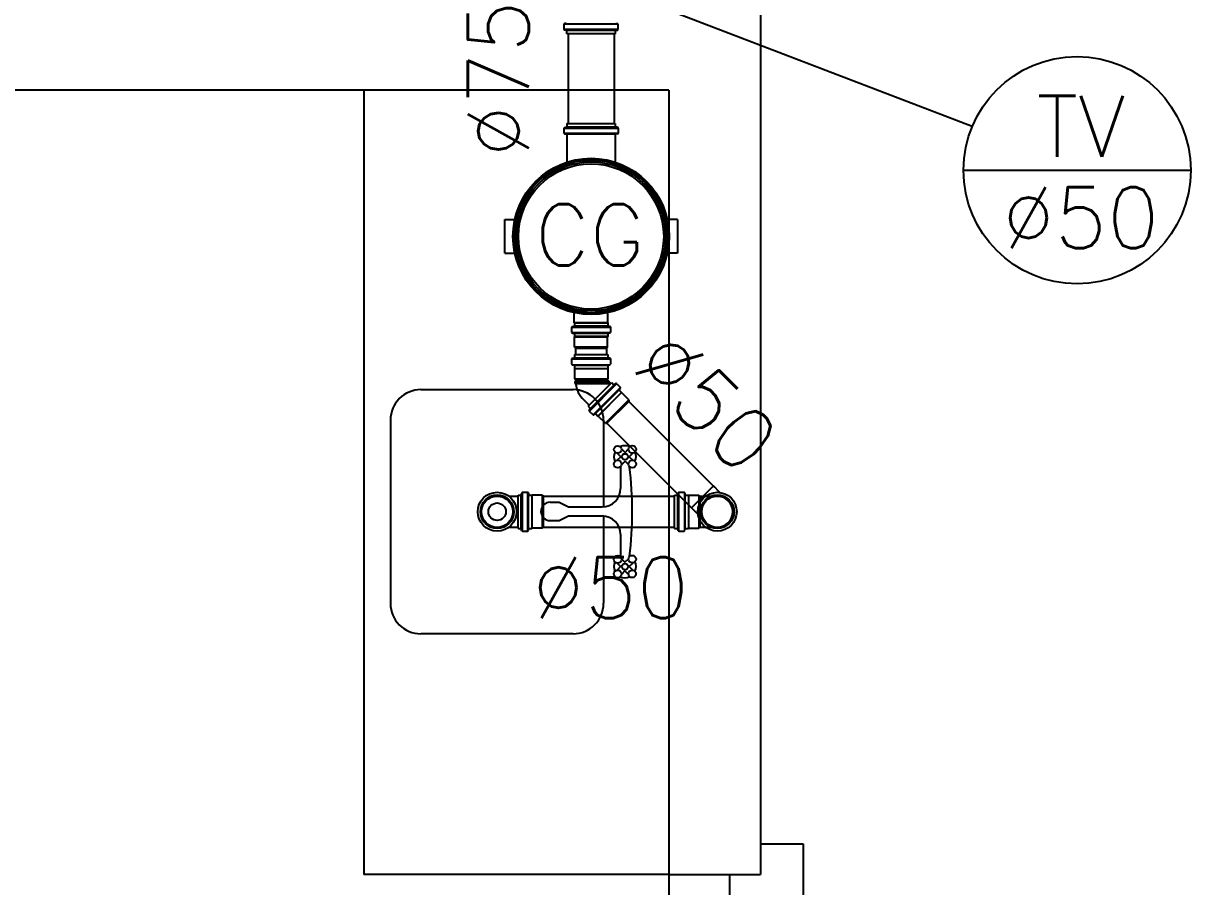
# Model space of a CAD drawing. Extents: x 241 to 398, y 106 to 179.
# Drawn here: x 264.563 to 266.476, y 117.802 to 119.216 of the extents above; entities that cross this region are included whole.
import ezdxf
from ezdxf.enums import TextEntityAlignment as Align

# ---------------------------------------------------------------- set-up
doc = ezdxf.new("R2010")
doc.units = 0
doc.layers.get('0').update_dxf_attribs({"linetype": 'CONTINUOUS'})
for name, color, linetype in [('ALVVISTA', 8, 'CONTINUOUS'), ('COTAS', 7, 'CONTINUOUS'), ('TIGRECAD', 2, 'CONTINUOUS'), ('TINTERNO', 7, 'CONTINUOUS')]:
    doc.layers.add(name, color=color, linetype=linetype)
doc.styles.add('ROMANS', font='romans.shx')

msp = doc.modelspace()

# ---------------------------------------------------------------- linework, layer by layer
for p, q in [((265.4665, 118.6859, -3.35), (265.4665, 118.7026, -3.35)), ((265.5207, 118.6859, -3.35), (265.5207, 118.7026, -3.35)), ((265.5207, 118.6859, -3.35), (265.5207, 118.6859, -3.35)), ((265.5555, 118.5994, -3.35), (265.5436, 118.6113, -3.35)), ((265.5555, 118.5994, -3.35), (265.5555, 118.5994, -3.35)), ((265.5171, 118.5611, -3.35), (265.5053, 118.5729, -3.35)), ((265.4137, 118.4432), (265.397, 118.4432)), ((265.4137, 118.4432), (265.4137, 118.4432)), ((265.4137, 118.389), (265.397, 118.389))]:
    msp.add_line(p, q)
at = {"layer": 'ALVVISTA'}
for p, q in [((265.7711, 119.6569, -3.35), (265.7711, 119.1819, -3.35)), ((265.7711, 119.1819, -3.35), (265.7711, 117.8219, -3.35)), ((265.6211, 119.1069, -3.35), (263.6211, 119.1069, -3.35)), ((265.1211, 119.1069, -3.35), (265.1211, 117.8219, -3.35)), ((265.6211, 119.1069, -3.35), (265.6211, 117.8219, -3.35)), ((265.2147, 118.6161), (265.4641, 118.6161)), ((265.1647, 118.5661), (265.1647, 118.2661)), ((265.5141, 118.5661), (265.5141, 118.4242)), ((265.5434, 118.519), (265.5493, 118.5132)), ((265.5493, 118.5132), (265.555, 118.519)), ((265.5422, 118.5061), (265.5363, 118.5003)), ((265.5365, 118.5119), (265.5422, 118.5061)), ((265.5493, 118.4991), (265.5433, 118.4931)), ((265.5493, 118.4991), (265.5549, 118.4934)), ((265.5563, 118.5061), (265.5625, 118.5123)), ((265.5563, 118.5061), (265.5621, 118.5004)), ((265.5418, 118.4894), (265.5418, 118.4541)), ((265.4265, 118.4316), (265.4415, 118.4316)), ((265.4415, 118.4316), (265.4565, 118.4241)), ((265.4565, 118.4241), (265.5118, 118.4241)), ((265.4265, 118.4016), (265.4415, 118.4016)), ((265.4415, 118.4016), (265.4565, 118.4091)), ((265.4565, 118.4091), (265.5118, 118.4091)), ((265.5141, 118.409), (265.5141, 118.2661)), ((265.5418, 118.3791), (265.5418, 118.343)), ((265.5421, 118.3262), (265.5362, 118.3203)), ((265.5364, 118.3319), (265.5421, 118.3262)), ((265.5433, 118.339), (265.5492, 118.3332)), ((265.5492, 118.3332), (265.5549, 118.339)), ((265.5562, 118.3262), (265.5624, 118.3323)), ((265.5562, 118.3262), (265.562, 118.3204)), ((265.5492, 118.3191), (265.5432, 118.3132)), ((265.5492, 118.3191), (265.5548, 118.3134)), ((265.4641, 118.2161), (265.2147, 118.2161)), ((265.7711, 117.8719, -3.35), (265.8411, 117.8719, -3.35)), ((265.8411, 117.8719, -3.35), (265.8411, 116.2719, -3.35)), ((265.6211, 117.8219, -3.35), (265.1211, 117.8219, -3.35)), ((265.6211, 117.8219, -3.35), (265.7711, 117.8219, -3.35)), ((265.6211, 117.8219, -3.35), (265.6211, 117.7819, -3.35)), ((265.7211, 117.7819, -3.35), (265.7211, 117.8219, -3.35))]:
    msp.add_line(p, q, dxfattribs=at)
for centre, radius in [((265.5373, 118.518), 0.0062), ((265.5612, 118.5184), 0.0062), ((265.5372, 118.4941), 0.0062), ((265.5492, 118.5061), 0.00508), ((265.5611, 118.4942), 0.0062), ((265.3397, 118.4161), 0.0143), ((265.5372, 118.338), 0.0062), ((265.5611, 118.3384), 0.0062), ((265.5491, 118.3261), 0.00508), ((265.5371, 118.3142), 0.0062), ((265.561, 118.3143), 0.0062)]:
    msp.add_circle(centre, radius, dxfattribs=at)
for centre, radius, start, end in [((265.2147, 118.5661), 0.05, 90, 180), ((265.4641, 118.5661), 0.05, 0, 90), ((265.5465, 118.5061), 0.0156, 151.2823, 208.7177), ((265.5496, 118.5014), 0.0229, 71.7256, 109.7467), ((265.5523, 118.5066), 0.0153, 329.5718, 30.4282), ((264.9271, 118.4163), 0.6339, 353.3445, 6.6555), ((265.5118, 118.4541), 0.03, 270, 360), ((265.4265, 118.4166), 0.015, 90, 270), ((265.5118, 118.3791), 0.03, 360, 90), ((265.5464, 118.3262), 0.0156, 151.2823, 208.7177), ((265.5522, 118.3266), 0.0153, 329.5718, 30.4282), ((265.549, 118.3267), 0.0188, 245.2462, 293.3183), ((265.2147, 118.2661), 0.05, 180, 270), ((265.4641, 118.2661), 0.05, 270, 0)]:
    msp.add_arc(centre, radius, start, end, dxfattribs=at)
at = {"layer": 'COTAS', "color": 1}
for p, q in [((265.4936, 119.2869, -3.35), (266.1184, 119.0475, -0.7742)), ((266.1039, 118.9755), (266.4762, 118.9755))]:
    msp.add_line(p, q, dxfattribs=at)
msp.add_circle((266.2901, 118.9755), 0.1862, dxfattribs=at)
at = {"layer": 'TIGRECAD'}
for p, q in [((265.4493, 119.2062, -3.35), (265.4493, 119.2149, -3.35)), ((265.4531, 119.2044, -3.35), (265.4501, 119.2052, -3.35)), ((265.4529, 119.2161, -3.35), (265.4502, 119.2159, -3.35)), ((265.5369, 119.2149, -3.35), (265.4503, 119.2149, -3.35)), ((265.5369, 119.2062, -3.35), (265.4503, 119.2062, -3.35)), ((265.4538, 119.1989, -3.35), (265.4538, 119.2034, -3.35)), ((265.5334, 119.1989, -3.35), (265.5334, 119.2034, -3.35)), ((265.5342, 119.2044, -3.35), (265.5372, 119.2052, -3.35)), ((265.5343, 119.2161, -3.35), (265.537, 119.2159, -3.35)), ((265.5379, 119.2062, -3.35), (265.5379, 119.2149, -3.35)), ((265.5334, 119.1989, -3.35), (265.4538, 119.1989, -3.35)), ((265.4559, 119.1989, -3.35), (265.4559, 119.0521, -3.35)), ((265.5314, 119.1989, -3.35), (265.5314, 119.0521, -3.35)), ((265.454, 119.0521, -3.35), (265.5332, 119.0521, -3.35)), ((265.454, 119.0521, -3.35), (265.454, 119.0466, -3.35)), ((265.5332, 119.0521, -3.35), (265.5332, 119.0473, -3.35)), ((265.4491, 119.0445, -3.35), (265.4491, 119.0364, -3.35)), ((265.4499, 119.0454, -3.35), (265.454, 119.0466, -3.35)), ((265.45, 119.0354, -3.35), (265.454, 119.035, -3.35)), ((265.4501, 119.0445, -3.35), (265.5371, 119.0445, -3.35)), ((265.4501, 119.0364, -3.35), (265.5371, 119.0364, -3.35)), ((265.454, 119.035, -3.35), (265.454, 118.9888, -3.35)), ((265.5332, 119.0341, -3.35), (265.5332, 118.9888, -3.35)), ((265.5374, 119.0454, -3.35), (265.534, 119.0464, -3.35)), ((265.5372, 119.0354, -3.35), (265.5341, 119.0351, -3.35)), ((265.5381, 119.0445, -3.35), (265.5381, 119.0364, -3.35)), ((265.3521, 118.8396, -3.35), (265.3521, 118.8946, -3.35)), ((265.3521, 118.8946, -3.35), (265.3686, 118.8946, -3.35)), ((265.6351, 118.8946, -3.35), (265.6186, 118.8946, -3.35)), ((265.6351, 118.8946, -3.35), (265.6351, 118.8396, -3.35)), ((265.3521, 118.8396, -3.35), (265.3686, 118.8396, -3.35)), ((265.6351, 118.8396, -3.35), (265.6186, 118.8396, -3.35)), ((265.4661, 118.7256, -3.35), (265.4661, 118.7421, -3.35)), ((265.5211, 118.7256, -3.35), (265.4661, 118.7256, -3.35)), ((265.4663, 118.7256, -3.35), (265.521, 118.7256, -3.35)), ((265.4663, 118.7256, -3.35), (265.4663, 118.7213, -3.35)), ((265.521, 118.7256, -3.35), (265.521, 118.7213, -3.35)), ((265.5211, 118.7256, -3.35), (265.5211, 118.7421, -3.35)), ((265.4618, 118.7185, -3.35), (265.4618, 118.7098, -3.35)), ((265.4626, 118.7195, -3.35), (265.4655, 118.7203, -3.35)), ((265.4627, 118.7088, -3.35), (265.4654, 118.7086, -3.35)), ((265.4628, 118.7185, -3.35), (265.5244, 118.7185, -3.35)), ((265.4628, 118.7098, -3.35), (265.5244, 118.7098, -3.35)), ((265.4663, 118.7076, -3.35), (265.4663, 118.7029, -3.35)), ((265.521, 118.7076, -3.35), (265.521, 118.7029, -3.35)), ((265.5247, 118.7195, -3.35), (265.5217, 118.7203, -3.35)), ((265.5245, 118.7088, -3.35), (265.5219, 118.7086, -3.35)), ((265.5254, 118.7185, -3.35), (265.5254, 118.7098, -3.35)), ((265.4663, 118.7029, -3.35), (265.4665, 118.7026, -3.35)), ((265.4665, 118.6859, -3.35), (265.4683, 118.6841, -3.35)), ((265.5207, 118.6859, -3.35), (265.519, 118.6841, -3.35)), ((265.521, 118.7029, -3.35), (265.5207, 118.7026, -3.35)), ((265.4618, 118.6664, -3.35), (265.4618, 118.6577, -3.35)), ((265.4626, 118.6674, -3.35), (265.4655, 118.6682, -3.35)), ((265.4628, 118.6664, -3.35), (265.5244, 118.6664, -3.35)), ((265.4663, 118.6735, -3.35), (265.521, 118.6735, -3.35)), ((265.4663, 118.6735, -3.35), (265.4663, 118.6692, -3.35)), ((265.4683, 118.6841, -3.35), (265.4683, 118.6735, -3.35)), ((265.4683, 118.6841, -3.35), (265.519, 118.6841, -3.35)), ((265.519, 118.6841, -3.35), (265.519, 118.6735, -3.35)), ((265.521, 118.6735, -3.35), (265.521, 118.6692, -3.35)), ((265.5247, 118.6674, -3.35), (265.5217, 118.6682, -3.35)), ((265.5254, 118.6664, -3.35), (265.5254, 118.6577, -3.35)), ((265.4627, 118.6567, -3.35), (265.4654, 118.6564, -3.35)), ((265.4628, 118.6569, -3.35), (265.5244, 118.6569, -3.35)), ((265.4663, 118.6554, -3.35), (265.4663, 118.6508, -3.35)), ((265.4663, 118.6508, -3.35), (265.4665, 118.6506, -3.35)), ((265.4665, 118.6506, -3.35), (265.4665, 118.6338, -3.35)), ((265.521, 118.6508, -3.35), (265.5208, 118.6506, -3.35)), ((265.5208, 118.6506, -3.35), (265.5208, 118.6338, -3.35)), ((265.521, 118.6554, -3.35), (265.521, 118.6508, -3.35)), ((265.5245, 118.6567, -3.35), (265.5219, 118.6564, -3.35)), ((265.4665, 118.6338, -3.35), (265.4683, 118.632, -3.35)), ((265.4665, 118.6338, -3.35), (265.5208, 118.6338, -3.35)), ((265.4683, 118.6294, -3.35), (265.4668, 118.6292, -3.35)), ((265.4668, 118.6292, -3.35), (265.4668, 118.6263, -3.35)), ((265.4668, 118.6292, -3.35), (265.5203, 118.6292, -3.35)), ((265.4683, 118.632, -3.35), (265.4683, 118.6294, -3.35)), ((265.4889, 118.589, -3.35), (265.5275, 118.6277, -3.35)), ((265.5203, 118.6292, -3.35), (265.523, 118.6294, -3.35)), ((265.5203, 118.6292, -3.35), (265.5233, 118.6263, -3.35)), ((265.5208, 118.6338, -3.35), (265.5204, 118.6334, -3.35)), ((265.5204, 118.632, -3.35), (265.5261, 118.6263, -3.35)), ((265.5275, 118.6277, -3.35), (265.5306, 118.6246, -3.35)), ((265.4683, 118.6262, -3.35), (265.4668, 118.6263, -3.35)), ((265.4668, 118.6263, -3.35), (265.5233, 118.6263, -3.35)), ((265.4914, 118.5816, -3.35), (265.535, 118.6251, -3.35)), ((265.4976, 118.5754, -3.35), (265.5412, 118.6189, -3.35)), ((265.5233, 118.6263, -3.35), (265.526, 118.6262, -3.35)), ((265.5345, 118.626, -3.35), (265.5318, 118.6244, -3.35)), ((265.5357, 118.6258, -3.35), (265.5419, 118.6196, -3.35)), ((265.542, 118.6183, -3.35), (265.5403, 118.6163, -3.35)), ((265.5403, 118.6149, -3.35), (265.5436, 118.6116, -3.35)), ((265.5436, 118.6116, -3.35), (265.5436, 118.6113, -3.35)), ((265.4815, 118.5992, -3.35), (265.4903, 118.5904, -3.35)), ((265.5196, 118.5611, -3.35), (265.5555, 118.5969, -3.35)), ((265.5555, 118.5994, -3.35), (265.5555, 118.5969, -3.35)), ((265.5555, 118.5969, -3.35), (265.6959, 118.4565)), ((265.4889, 118.589, -3.35), (265.4919, 118.5859, -3.35)), ((265.4906, 118.5821, -3.35), (265.4921, 118.5847, -3.35)), ((265.4907, 118.5809, -3.35), (265.4969, 118.5747, -3.35)), ((265.4983, 118.5746, -3.35), (265.5003, 118.5763, -3.35)), ((265.5016, 118.5762, -3.35), (265.5049, 118.5729, -3.35)), ((265.5049, 118.5729, -3.35), (265.5053, 118.5729, -3.35)), ((265.5171, 118.5611, -3.35), (265.5196, 118.5611, -3.35)), ((265.5196, 118.5611, -3.35), (265.6601, 118.4206)), ((265.7048, 118.4476), (265.6941, 118.4583)), ((265.3589, 118.4414), (265.374, 118.4414)), ((265.374, 118.3887), (265.374, 118.4434)), ((265.374, 118.4434), (265.3783, 118.4434)), ((265.3801, 118.4471), (265.3793, 118.4442)), ((265.3811, 118.4479), (265.3898, 118.4479)), ((265.3811, 118.3853), (265.3811, 118.4469)), ((265.3898, 118.3853), (265.3898, 118.4469)), ((265.3908, 118.447), (265.3911, 118.4443)), ((265.3921, 118.4434), (265.3967, 118.4434)), ((265.3967, 118.4434), (265.397, 118.4432)), ((265.4137, 118.4432), (265.4155, 118.4414)), ((265.4155, 118.4414), (265.6305, 118.4414)), ((265.4155, 118.3907), (265.4155, 118.4414)), ((265.6305, 118.3887), (265.6305, 118.4434)), ((265.6305, 118.4434), (265.6348, 118.4434)), ((265.6366, 118.4471), (265.6358, 118.4442)), ((265.6375, 118.4479), (265.6463, 118.4479)), ((265.6375, 118.3853), (265.6375, 118.4469)), ((265.647, 118.3853), (265.647, 118.4469)), ((265.6473, 118.447), (265.6475, 118.4443)), ((265.6485, 118.4434), (265.6532, 118.4434)), ((265.6532, 118.4434), (265.6534, 118.4432)), ((265.6534, 118.4432), (265.6702, 118.4432)), ((265.6534, 118.4432), (265.6534, 118.3889)), ((265.6702, 118.4432), (265.6702, 118.3889)), ((265.6702, 118.4432), (265.672, 118.4414)), ((265.672, 118.4414), (265.7005, 118.4414)), ((265.669, 118.4117), (265.6583, 118.4224)), ((265.3589, 118.3907), (265.374, 118.3907)), ((265.374, 118.3887), (265.3783, 118.3887)), ((265.3801, 118.385), (265.3793, 118.388)), ((265.3811, 118.3843), (265.3898, 118.3843)), ((265.3908, 118.3852), (265.3911, 118.3878)), ((265.3921, 118.3887), (265.3967, 118.3887)), ((265.3967, 118.3887), (265.397, 118.389)), ((265.4137, 118.389), (265.4155, 118.3907)), ((265.4155, 118.3907), (265.6305, 118.3907)), ((265.6305, 118.3887), (265.6348, 118.3887)), ((265.6366, 118.385), (265.6358, 118.388)), ((265.6375, 118.3843), (265.6463, 118.3843)), ((265.6473, 118.3852), (265.6475, 118.3878)), ((265.6485, 118.3887), (265.6532, 118.3887)), ((265.6532, 118.3887), (265.6534, 118.3889)), ((265.6534, 118.3889), (265.6702, 118.3889)), ((265.6702, 118.3889), (265.672, 118.3907)), ((265.672, 118.3907), (265.7005, 118.3907))]:
    msp.add_line(p, q, dxfattribs=at)
for centre, radius in [((265.4936, 118.8671, -3.35), 0.128), ((265.3397, 118.4161), 0.0318), ((265.3397, 118.4161), 0.0274), ((265.7005, 118.4161), 0.0318), ((265.7005, 118.4161), 0.0274)]:
    msp.add_circle(centre, radius, dxfattribs=at)
for centre, radius, start, end in [((265.4503, 119.2149, -3.35), 0.001, 95, 180), ((265.4503, 119.2062, -3.35), 0.001, 180, 255), ((265.4528, 119.2034, -3.35), 0.001, 0, 75), ((265.5344, 119.2034, -3.35), 0.001, 105, 180), ((265.5369, 119.2149, -3.35), 0.001, 0, 85), ((265.5369, 119.2062, -3.35), 0.001, 285, 0), ((265.4501, 119.0445, -3.35), 0.001, 105, 180), ((265.4501, 119.0364, -3.35), 0.001, 180, 265), ((265.453, 119.0341, -3.35), 0.001, 0, 85), ((265.453, 119.0473, -3.35), 0.001, 285, 0), ((265.5342, 119.0473, -3.35), 0.001, 180, 255), ((265.5342, 119.0341, -3.35), 0.001, 95, 180), ((265.5371, 119.0364, -3.35), 0.001, 275, 0), ((265.5371, 119.0445, -3.35), 0.001, 0, 75), ((265.4628, 118.7185, -3.35), 0.001, 105, 180), ((265.4628, 118.7098, -3.35), 0.001, 180, 265), ((265.4653, 118.7076, -3.35), 0.001, 0, 85), ((265.4653, 118.7213, -3.35), 0.001, 285, 0), ((265.522, 118.7213, -3.35), 0.001, 180, 255), ((265.522, 118.7076, -3.35), 0.001, 95, 180), ((265.5244, 118.7098, -3.35), 0.001, 275, 0), ((265.5244, 118.7185, -3.35), 0.001, 0, 75), ((265.4628, 118.6664, -3.35), 0.001, 105, 180), ((265.4653, 118.6692, -3.35), 0.001, 285, 0), ((265.522, 118.6692, -3.35), 0.001, 180, 255), ((265.5244, 118.6664, -3.35), 0.001, 0, 75), ((265.4628, 118.6577, -3.35), 0.001, 180, 265), ((265.4653, 118.6554, -3.35), 0.001, 0, 85), ((265.522, 118.6554, -3.35), 0.001, 95, 180), ((265.5244, 118.6577, -3.35), 0.001, 275, 0), ((265.5211, 118.6327, -3.35), 0.001, 135, 225), ((265.5152, 118.6324, -3.35), 0.0473, 187.6023, 224.5558), ((265.5313, 118.6253, -3.35), 0.001, 225, 300), ((265.535, 118.6251, -3.35), 0.001, 45, 120), ((265.541, 118.6156, -3.35), 0.001, 140, 225), ((265.5412, 118.6189, -3.35), 0.001, 320, 45), ((265.4914, 118.5816, -3.35), 0.001, 150, 225), ((265.4912, 118.5852, -3.35), 0.001, 330, 45), ((265.4976, 118.5754, -3.35), 0.001, 225, 310), ((265.5009, 118.5755, -3.35), 0.001, 45, 130), ((265.3783, 118.4444), 0.001, 270, 345), ((265.3811, 118.4469), 0.001, 90, 165), ((265.3898, 118.4469), 0.001, 5, 90), ((265.3921, 118.4444), 0.001, 185, 270), ((265.6348, 118.4444), 0.001, 270, 345), ((265.6375, 118.4469), 0.001, 90, 165), ((265.6463, 118.4469), 0.001, 5, 90), ((265.6485, 118.4444), 0.001, 185, 270), ((265.7005, 118.4161), 0.0254, 270, 90), ((265.3783, 118.3877), 0.001, 15, 90), ((265.3811, 118.3853), 0.001, 195, 270), ((265.3898, 118.3853), 0.001, 270, 355), ((265.3921, 118.3877), 0.001, 90, 175), ((265.6348, 118.3877), 0.001, 15, 90), ((265.6375, 118.3853), 0.001, 195, 270), ((265.6463, 118.3853), 0.001, 270, 355), ((265.6485, 118.3877), 0.001, 90, 175)]:
    msp.add_arc(centre, radius, start, end, dxfattribs=at)
at = {"layer": 'TINTERNO'}
for p, q in [((265.5334, 119.2042, -3.35), (265.4538, 119.2042, -3.35)), ((265.454, 119.0466, -3.35), (265.5332, 119.0466, -3.35)), ((265.454, 119.035, -3.35), (265.5332, 119.035, -3.35)), ((265.4896, 118.9894, -3.35), (265.4896, 118.9923, -3.35)), ((265.4976, 118.9894, -3.35), (265.4976, 118.9923, -3.35)), ((265.4896, 118.9894, -3.35), (265.4976, 118.9894, -3.35)), ((265.4663, 118.7205, -3.35), (265.521, 118.7205, -3.35)), ((265.4663, 118.7085, -3.35), (265.521, 118.7085, -3.35)), ((265.521, 118.7029, -3.35), (265.4663, 118.7029, -3.35)), ((265.4665, 118.7026, -3.35), (265.5207, 118.7026, -3.35)), ((265.5207, 118.6859, -3.35), (265.4665, 118.6859, -3.35)), ((265.4663, 118.6684, -3.35), (265.521, 118.6684, -3.35)), ((265.4663, 118.6564, -3.35), (265.521, 118.6564, -3.35)), ((265.4663, 118.6508, -3.35), (265.521, 118.6508, -3.35)), ((265.4665, 118.6506, -3.35), (265.5208, 118.6506, -3.35)), ((265.4683, 118.632, -3.35), (265.5204, 118.632, -3.35)), ((265.4683, 118.6294, -3.35), (265.523, 118.6294, -3.35)), ((265.4683, 118.6262, -3.35), (265.526, 118.6262, -3.35)), ((265.5261, 118.6263, -3.35), (265.4903, 118.5904, -3.35)), ((265.4925, 118.5854, -3.35), (265.5312, 118.6241, -3.35)), ((265.501, 118.5769, -3.35), (265.5397, 118.6156, -3.35)), ((265.5436, 118.6116, -3.35), (265.5049, 118.5729, -3.35)), ((265.5053, 118.5729, -3.35), (265.5436, 118.6113, -3.35)), ((265.5555, 118.5994, -3.35), (265.5171, 118.5611, -3.35)), ((265.6941, 118.4583), (265.6583, 118.4224)), ((265.374, 118.3907), (265.374, 118.4414)), ((265.3791, 118.3887), (265.3791, 118.4434)), ((265.3911, 118.3887), (265.3911, 118.4434)), ((265.3967, 118.4434), (265.3967, 118.3887)), ((265.397, 118.389), (265.397, 118.4432)), ((265.4137, 118.4432), (265.4137, 118.389)), ((265.6356, 118.3887), (265.6356, 118.4434)), ((265.6476, 118.3887), (265.6476, 118.4434)), ((265.6532, 118.4434), (265.6532, 118.3887)), ((265.672, 118.4414), (265.672, 118.3907))]:
    msp.add_line(p, q, dxfattribs=at)
for centre, radius in [((265.4936, 118.8671, -3.35), 0.128), ((265.4936, 118.8671, -3.35), 0.1258), ((265.4936, 118.8671, -3.35), 0.125), ((265.4936, 118.8671, -3.35), 0.122), ((265.4936, 118.8671, -3.35), 0.119), ((265.3397, 118.4161), 0.0256), ((265.7005, 118.4161), 0.0256)]:
    msp.add_circle(centre, radius, dxfattribs=at)
msp.add_arc((265.4936, 118.8671, -3.35), 0.1253, 91.8301, 88.1699, dxfattribs=at)

# ---------------------------------------------------------------- texts
at = {"layer": 'TINTERNO', "style": 'ROMANS'}
for s, rotation, p in [('%%c75', 90, (265.4218, 119.1252)), ('%%c50', 315, (265.6263, 118.5407))]:
    msp.add_text(s, height=0.1, rotation=rotation, dxfattribs=at).set_placement(p, align=Align.BOTTOM_CENTER)
for s, p in [('TV', (266.2963, 118.9674)), ('%%c50', (266.2963, 118.8177)), ('CG', (265.4915, 118.7897)), ('%%c50', (265.5257, 118.2118))]:
    msp.add_text(s, height=0.1, dxfattribs=at).set_placement(p, align=Align.BOTTOM_CENTER)

doc.saveas('drawing.dxf')
